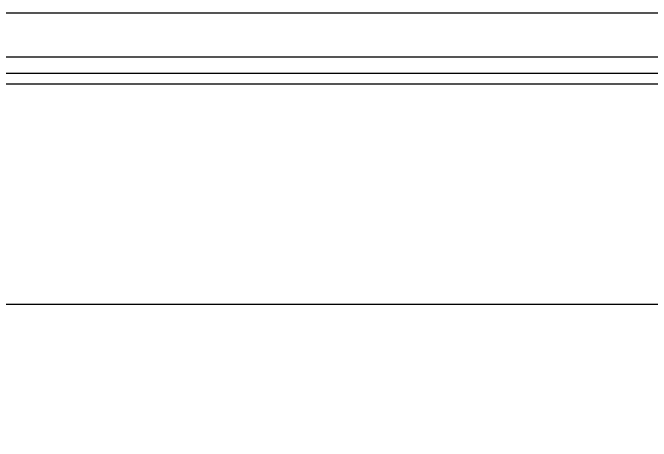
# Model space of a CAD drawing. Header units: millimetres. Extents: x 42168 to 50458, y 36014 to 39431.
# Drawn here: x 43150 to 43208.1, y 38540.7 to 38579.7 of the extents above; entities that cross this region are included whole.
import ezdxf

# ---------------------------------------------------------------- set-up
doc = ezdxf.new("R2010")
doc.units = ezdxf.units.MM
doc.layers.add('000-PI-Oprema', color=30, linetype='Continuous', lineweight=5)
doc.layers.add('000-PI-ORMAR', color=2, linetype='Continuous')
doc.layers.add('AUT_7', color=7, linetype='Continuous')

# ---------------------------------------------------------------- blocks, each defined once
blk = doc.blocks.new('8606.000_front')
at = {"layer": '000-PI-ORMAR'}
for p, q in [((43047.767, 38579.669), (43615.267, 38579.669)), ((43047.767, 38575.669), (43615.267, 38575.669)), ((43047.767, 38574.169), (43615.267, 38574.169)), ((43627.529, 38573.169), (43035.529, 38573.169))]:
    blk.add_line(p, q, dxfattribs=at)

msp = doc.modelspace()

# ---------------------------------------------------------------- linework, layer by layer
at = {"layer": 'AUT_7'}
msp.add_lwpolyline([(43058.526, 38553.169), (43308.526, 38553.169), (43308.526, 38493.169), (43058.526, 38493.169)], close=True, dxfattribs=at)

# ---------------------------------------------------------------- block references
at = {"layer": '000-PI-Oprema'}
msp.add_blockref('8606.000_front', (0, 0), dxfattribs=at)

doc.saveas('drawing.dxf')
